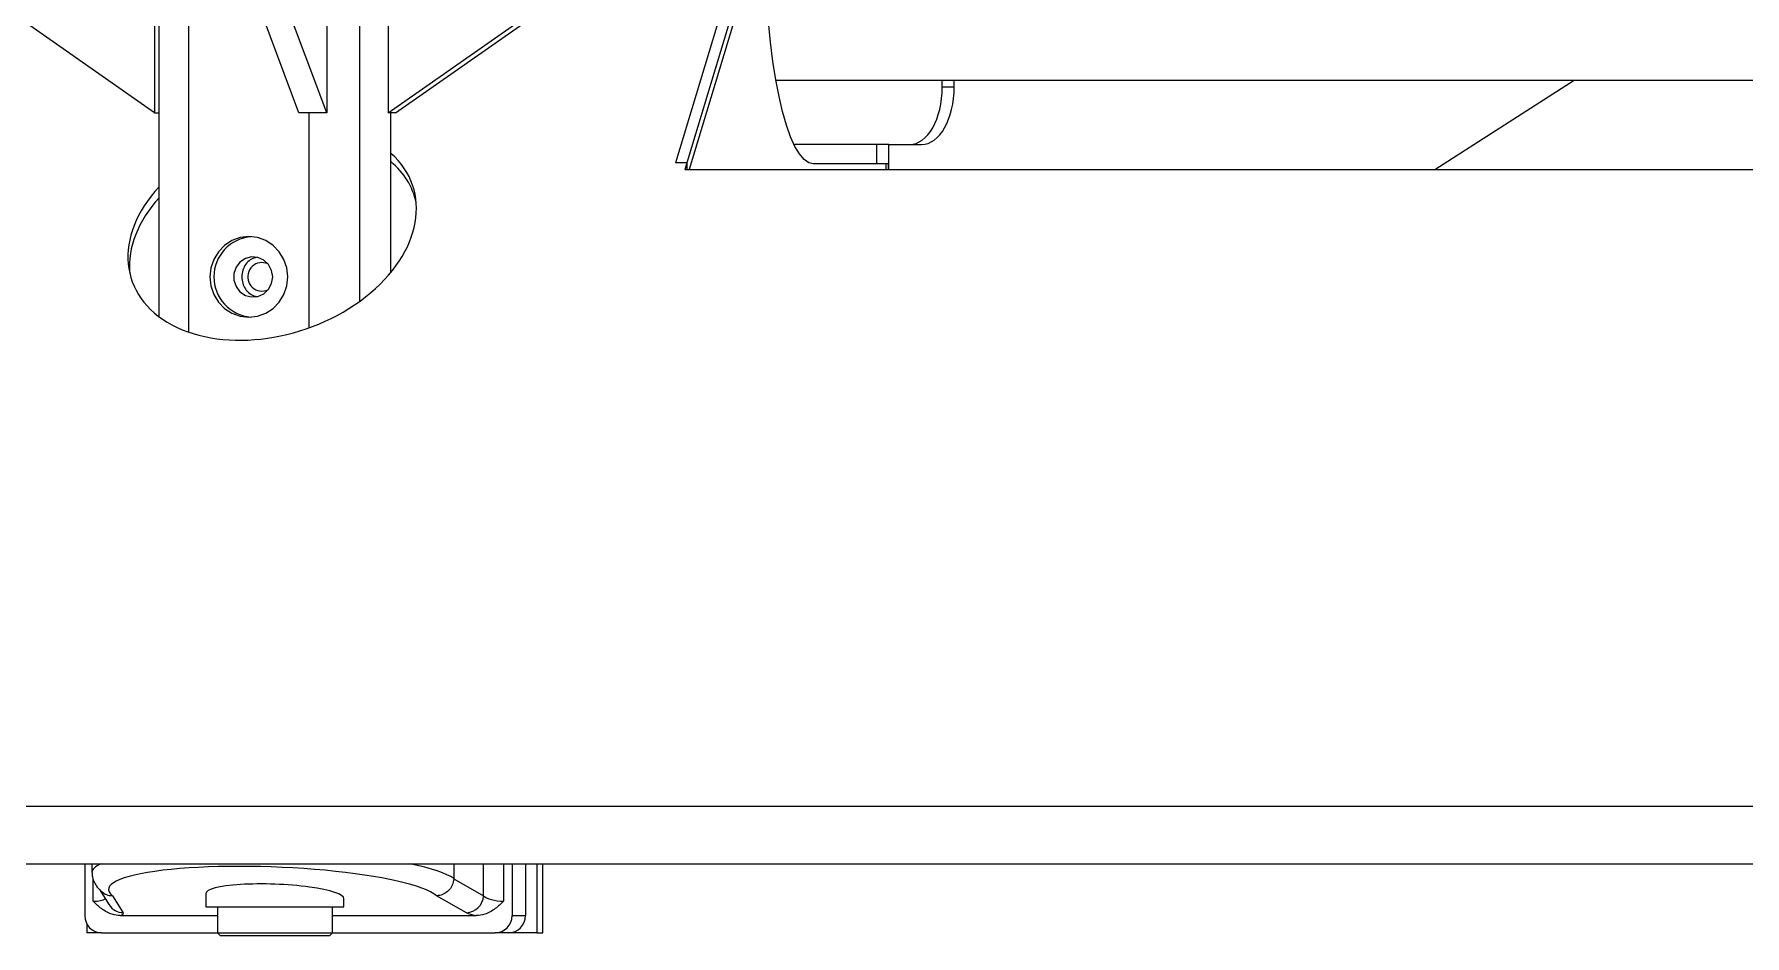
# Model space of a CAD drawing. Header units: millimetres. Extents: x -1052 to 3351, y 0 to 2015.
# Drawn here: x -120.231 to -116.668, y 1570.196 to 1572.073 of the extents above; entities that cross this region are included whole.
import ezdxf

# ---------------------------------------------------------------- set-up
doc = ezdxf.new("R2010")
doc.units = ezdxf.units.MM

msp = doc.modelspace()

# ---------------------------------------------------------------- linework, layer by layer
at = {"linetype": 'Continuous', "lineweight": 0}
for p, q in [((-119.9711, 1571.4846), (-119.9711, 1574.5978)), ((-119.9807, 1574.1735), (-119.9807, 1571.909)), ((-119.9807, 1571.909), (-120.6995, 1572.4122)), ((-119.6799, 1571.909), (-119.8677, 1572.4122)), ((-119.6219, 1571.909), (-119.8097, 1572.4122)), ((-119.4938, 1571.909), (-118.775, 1572.4122)), ((-119.4786, 1571.909), (-118.7599, 1572.4122)), ((-118.733, 1572.342), (-118.8954, 1571.8048)), ((-118.7096, 1572.342), (-118.8761, 1571.7912)), ((-118.7096, 1572.342), (-118.8719, 1571.8048)), ((-118.7096, 1572.3127), (-118.8672, 1571.7912)), ((-119.9096, 1572.1426), (-119.9096, 1571.4525)), ((-119.6219, 1572.1429), (-119.6219, 1571.909)), ((-119.5538, 1572.1426), (-119.5538, 1571.5162)), ((-119.4938, 1572.1426), (-119.4938, 1571.909)), ((-118.6976, 1572.0561), (-118.7019, 1572.0987)), ((-118.6925, 1572.0158), (-118.6976, 1572.0561)), ((-118.6865, 1571.978), (-118.6925, 1572.0158)), ((-118.6798, 1571.9432), (-118.6865, 1571.978)), ((-118.6864, 1571.9773), (-115.5414, 1571.9773)), ((-118.3398, 1571.9629), (-118.3398, 1571.9773)), ((-118.3398, 1571.9629), (-118.3149, 1571.9629)), ((-118.3149, 1571.9629), (-118.3149, 1571.9773)), ((-117.3141, 1571.7912), (-117.0237, 1571.9773)), ((-118.6725, 1571.9116), (-118.6798, 1571.9432)), ((-119.9807, 1571.909), (-119.9711, 1571.909)), ((-119.6219, 1571.909), (-119.6799, 1571.909)), ((-119.6588, 1571.4615), (-119.6588, 1571.909)), ((-119.4786, 1571.909), (-119.4938, 1571.909)), ((-119.4883, 1571.577), (-119.4883, 1571.909)), ((-118.6644, 1571.8836), (-118.6725, 1571.9116)), ((-118.6559, 1571.8594), (-118.6644, 1571.8836)), ((-118.6469, 1571.8393), (-118.6559, 1571.8594)), ((-118.4759, 1571.8431), (-118.6488, 1571.8431)), ((-118.4759, 1571.8028), (-118.4759, 1571.8431)), ((-118.451, 1571.8431), (-118.4759, 1571.8431)), ((-118.451, 1571.7912), (-118.451, 1571.8431)), ((-118.451, 1571.8431), (-118.383, 1571.8431)), ((-118.6375, 1571.8234), (-118.6469, 1571.8393)), ((-118.6278, 1571.812), (-118.6375, 1571.8234)), ((-118.6179, 1571.8051), (-118.6278, 1571.812)), ((-118.8719, 1571.8048), (-118.8954, 1571.8048)), ((-118.8761, 1571.7912), (-115.5977, 1571.7912)), ((-118.8719, 1571.8048), (-118.8719, 1571.7912)), ((-118.6079, 1571.8028), (-118.6179, 1571.8051)), ((-118.4576, 1571.8028), (-118.6079, 1571.8028)), ((-118.4576, 1571.8028), (-118.4576, 1571.7912)), ((-118.4525, 1571.8028), (-118.4576, 1571.8028)), ((-118.4525, 1571.8028), (-118.4525, 1571.7912)), ((-119.8348, 1571.6331), (-119.8476, 1571.6198)), ((-119.8194, 1571.6431), (-119.8348, 1571.6331)), ((-119.8023, 1571.6493), (-119.8194, 1571.6431)), ((-119.7842, 1571.6514), (-119.8023, 1571.6493)), ((-119.7661, 1571.6493), (-119.7842, 1571.6514)), ((-119.749, 1571.6431), (-119.7661, 1571.6493)), ((-119.7336, 1571.6331), (-119.749, 1571.6431)), ((-119.7208, 1571.6198), (-119.7336, 1571.6331)), ((-119.8573, 1571.6039), (-119.8633, 1571.5862)), ((-119.8476, 1571.6198), (-119.8573, 1571.6039)), ((-119.8026, 1571.5984), (-119.8108, 1571.5875)), ((-119.7914, 1571.6059), (-119.8026, 1571.5984)), ((-119.7785, 1571.6093), (-119.7914, 1571.6059)), ((-119.7652, 1571.6082), (-119.7785, 1571.6093)), ((-119.7529, 1571.6026), (-119.7652, 1571.6082)), ((-119.7459, 1571.5952), (-119.7569, 1571.5975)), ((-119.7431, 1571.5933), (-119.7529, 1571.6026)), ((-119.7438, 1571.5942), (-119.7459, 1571.5952)), ((-119.7367, 1571.5811), (-119.7431, 1571.5933)), ((-119.7111, 1571.6039), (-119.7208, 1571.6198)), ((-119.7051, 1571.5862), (-119.7111, 1571.6039)), ((-119.8633, 1571.5862), (-119.8653, 1571.5675)), ((-119.8653, 1571.5675), (-119.8633, 1571.5489)), ((-119.8108, 1571.5875), (-119.8151, 1571.5744)), ((-119.8151, 1571.5744), (-119.8151, 1571.5606)), ((-119.8151, 1571.5606), (-119.8108, 1571.5476)), ((-119.7345, 1571.5675), (-119.7367, 1571.5811)), ((-119.7367, 1571.5539), (-119.7345, 1571.5675)), ((-119.7031, 1571.5675), (-119.7051, 1571.5862)), ((-119.7051, 1571.5489), (-119.7031, 1571.5675)), ((-119.8633, 1571.5489), (-119.8573, 1571.5311)), ((-119.8573, 1571.5311), (-119.8476, 1571.5152)), ((-119.8108, 1571.5476), (-119.8026, 1571.5367)), ((-119.8026, 1571.5367), (-119.7914, 1571.5291)), ((-119.7914, 1571.5291), (-119.7785, 1571.5257)), ((-119.7785, 1571.5257), (-119.7652, 1571.5269)), ((-119.7652, 1571.5269), (-119.7529, 1571.5324)), ((-119.7529, 1571.5324), (-119.7431, 1571.5418)), ((-119.7431, 1571.5418), (-119.7367, 1571.5539)), ((-119.7208, 1571.5152), (-119.7111, 1571.5311)), ((-119.7111, 1571.5311), (-119.7051, 1571.5489)), ((-119.8476, 1571.5152), (-119.8348, 1571.502)), ((-119.8348, 1571.502), (-119.8194, 1571.492)), ((-119.8194, 1571.492), (-119.8023, 1571.4858)), ((-119.8023, 1571.4858), (-119.7842, 1571.4837)), ((-119.7842, 1571.4837), (-119.7661, 1571.4858)), ((-119.7661, 1571.4858), (-119.749, 1571.492)), ((-119.749, 1571.492), (-119.7336, 1571.502)), ((-119.7336, 1571.502), (-119.7208, 1571.5152)), ((-121.4468, 1570.4652), (-104.9845, 1570.4652)), ((-121.4468, 1570.3454), (-104.9845, 1570.3454)), ((-120.1258, 1570.3454), (-120.1258, 1570.2376)), ((-120.1108, 1570.3454), (-120.1108, 1570.3276)), ((-119.3575, 1570.3454), (-119.3575, 1570.3147)), ((-119.2954, 1570.2791), (-119.2954, 1570.3454)), ((-119.2536, 1570.3454), (-119.2536, 1570.2678)), ((-119.2359, 1570.3454), (-119.2359, 1570.2376)), ((-119.208, 1570.3454), (-119.208, 1570.2376)), ((-119.1846, 1570.3454), (-119.1846, 1570.2017)), ((-119.1719, 1570.2017), (-119.1719, 1570.3454)), ((-120.1084, 1570.2678), (-120.1084, 1570.314)), ((-119.3575, 1570.3147), (-119.3575, 1570.314)), ((-119.3575, 1570.314), (-119.2954, 1570.2791)), ((-120.095, 1570.292), (-120.0751, 1570.2601)), ((-120.068, 1570.279), (-120.0459, 1570.2437)), ((-119.8736, 1570.2836), (-119.8736, 1570.2556)), ((-119.3308, 1570.2437), (-119.3936, 1570.279)), ((-119.8736, 1570.2556), (-119.586, 1570.2556)), ((-119.8495, 1570.2556), (-119.8495, 1570.2017)), ((-119.6099, 1570.2017), (-119.6099, 1570.2556)), ((-119.586, 1570.2556), (-119.586, 1570.2728)), ((-120.1213, 1570.2199), (-120.1213, 1570.2017)), ((-120.0515, 1570.2376), (-119.8495, 1570.2376)), ((-119.6099, 1570.2376), (-119.3105, 1570.2376)), ((-119.2359, 1570.2376), (-119.208, 1570.2376)), ((-120.0907, 1570.2017), (-120.1213, 1570.2017)), ((-120.0907, 1570.2017), (-119.8495, 1570.2017)), ((-119.8495, 1570.2017), (-119.8435, 1570.1957)), ((-119.8495, 1570.2017), (-119.6099, 1570.2017)), ((-119.6159, 1570.1957), (-119.8435, 1570.1957)), ((-119.6159, 1570.1957), (-119.6099, 1570.2017)), ((-119.6099, 1570.2017), (-119.2711, 1570.2017)), ((-119.2431, 1570.2017), (-119.2711, 1570.2017)), ((-119.1846, 1570.2017), (-119.2431, 1570.2017)), ((-119.1846, 1570.2017), (-119.1719, 1570.2017))]:
    msp.add_line(p, q, dxfattribs=at)
for centre, radius, start, end in [((-119.7729, 1571.5675), 0.084, 94.6237, 265.3763), ((-119.7567, 1571.5677), 0.0298, 90.4525, 295.5729), ((-119.3325, 1570.2809), 0.0372, 272.5528, 357.3271), ((-120.0455, 1570.2787), 0.0349, 212.1602, 269.3036), ((-120.0903, 1570.2372), 0.0355, 179.3478, 269.3327), ((-119.2715, 1570.2372), 0.0355, 270.6673, 0.6522), ((-119.2435, 1570.2372), 0.0355, 270.6663, 0.6532)]:
    msp.add_arc(centre, radius, start, end, dxfattribs=at)
for centre, major_axis, ratio, start_param, end_param in [((-118.4079, 1571.9629), (0, 0.1198), 0.567861, 3.141593, 4.712389), ((-118.383, 1571.9629), (0, 0.1198), 0.567861, 3.141593, 4.712389), ((-119.7355, 1571.6594), (0.2928, 0.0979), 0.687177, 2.246412, 6.661501), ((-119.7326, 1571.6398), (0.2928, 0.0979), 0.687177, 6.208777, 6.678413), ((-119.7326, 1571.6398), (0.2928, 0.0979), 0.687177, 2.262245, 2.974439), ((-119.7298, 1570.3147), (0.381, -0.0132), 0.156, 2.831705, 3.146977), ((-119.7298, 1570.3147), (0.381, -0.0132), 0.156, 0.219225, 0.748339), ((-119.7311, 1570.2793), (0.3451, -0.0133), 0.172204, 0.215171, 3.367318), ((-119.7298, 1570.2782), (0.1438, -0.0055), 0.172204, 0.006645, 3.148238), ((-119.2612, 1570.2804), (0.0359, -0.0031), 0.342725, 3.488286, 4.95529), ((-120.116, 1570.2804), (0.0359, -0.0031), 0.342725, 4.95529, 5.897722), ((-120.1174, 1570.245), (0.0719, -0.0028), 0.172204, 5.876418, 6.399841), ((-119.2626, 1570.245), (0.0719, -0.0028), 0.172204, 3.465833, 3.989257)]:
    msp.add_ellipse(centre, major_axis=major_axis, ratio=ratio, start_param=start_param, end_param=end_param, dxfattribs=at)
for points, knots in [([(-119.7688, 1571.6081), (-119.7721, 1571.6072), (-119.7796, 1571.605), (-119.7889, 1571.5969), (-119.796, 1571.5852), (-119.7992, 1571.5713), (-119.7982, 1571.5574), (-119.7935, 1571.5447), (-119.7853, 1571.5345), (-119.7761, 1571.5281), (-119.7695, 1571.5272), (-119.7675, 1571.527)], [0, 0, 0, 0, 0.702931, 1.592954, 2.52763, 3.461605, 4.342876, 5.204284, 6.106549, 7.048748, 7.457666, 7.457666, 7.457666, 7.457666]), ([(-120.1104, 1570.3276), (-120.1104, 1570.3244), (-120.1103, 1570.3168), (-120.1061, 1570.3061), (-120.0997, 1570.2963), (-120.094, 1570.2903), (-120.0904, 1570.2874), (-120.0897, 1570.2869)], [0, 0, 0, 0, 0.575528, 1.343857, 2.128944, 2.99767, 3.209029, 3.209029, 3.209029, 3.209029]), ([(-119.3575, 1570.314), (-119.3581, 1570.3101), (-119.3593, 1570.3021), (-119.3659, 1570.2916), (-119.3751, 1570.2836), (-119.3848, 1570.2798), (-119.3911, 1570.279), (-119.3934, 1570.279), (-119.3936, 1570.279)], [0, 0, 0, 0, 0.80936, 1.618689, 2.428466, 3.239301, 3.706016, 3.7329, 3.7329, 3.7329, 3.7329]), ([(-120.0894, 1570.2872), (-120.0884, 1570.2861), (-120.0845, 1570.2824), (-120.0768, 1570.2798), (-120.0705, 1570.279), (-120.0681, 1570.279), (-120.068, 1570.279)], [0, 0, 0, 0, 0.306712, 1.107924, 1.569142, 1.595747, 1.595747, 1.595747, 1.595747]), ([(-120.0515, 1570.2376), (-120.0575, 1570.2382), (-120.0718, 1570.2397), (-120.0912, 1570.2513), (-120.103, 1570.2622), (-120.1084, 1570.2677), (-120.1084, 1570.2678)], [0, 0, 0, 0, 1.212076, 2.91684, 4.461327, 4.470037, 4.470037, 4.470037, 4.470037]), ([(-119.2536, 1570.2678), (-119.2536, 1570.2677), (-119.259, 1570.2622), (-119.2708, 1570.2513), (-119.2902, 1570.2397), (-119.3045, 1570.2382), (-119.3105, 1570.2376)], [0, 0, 0, 0, 0.00871, 1.553197, 3.25796, 4.470037, 4.470037, 4.470037, 4.470037])]:
    msp.add_open_spline(points, degree=3, knots=knots, dxfattribs=at)

doc.saveas('drawing.dxf')
